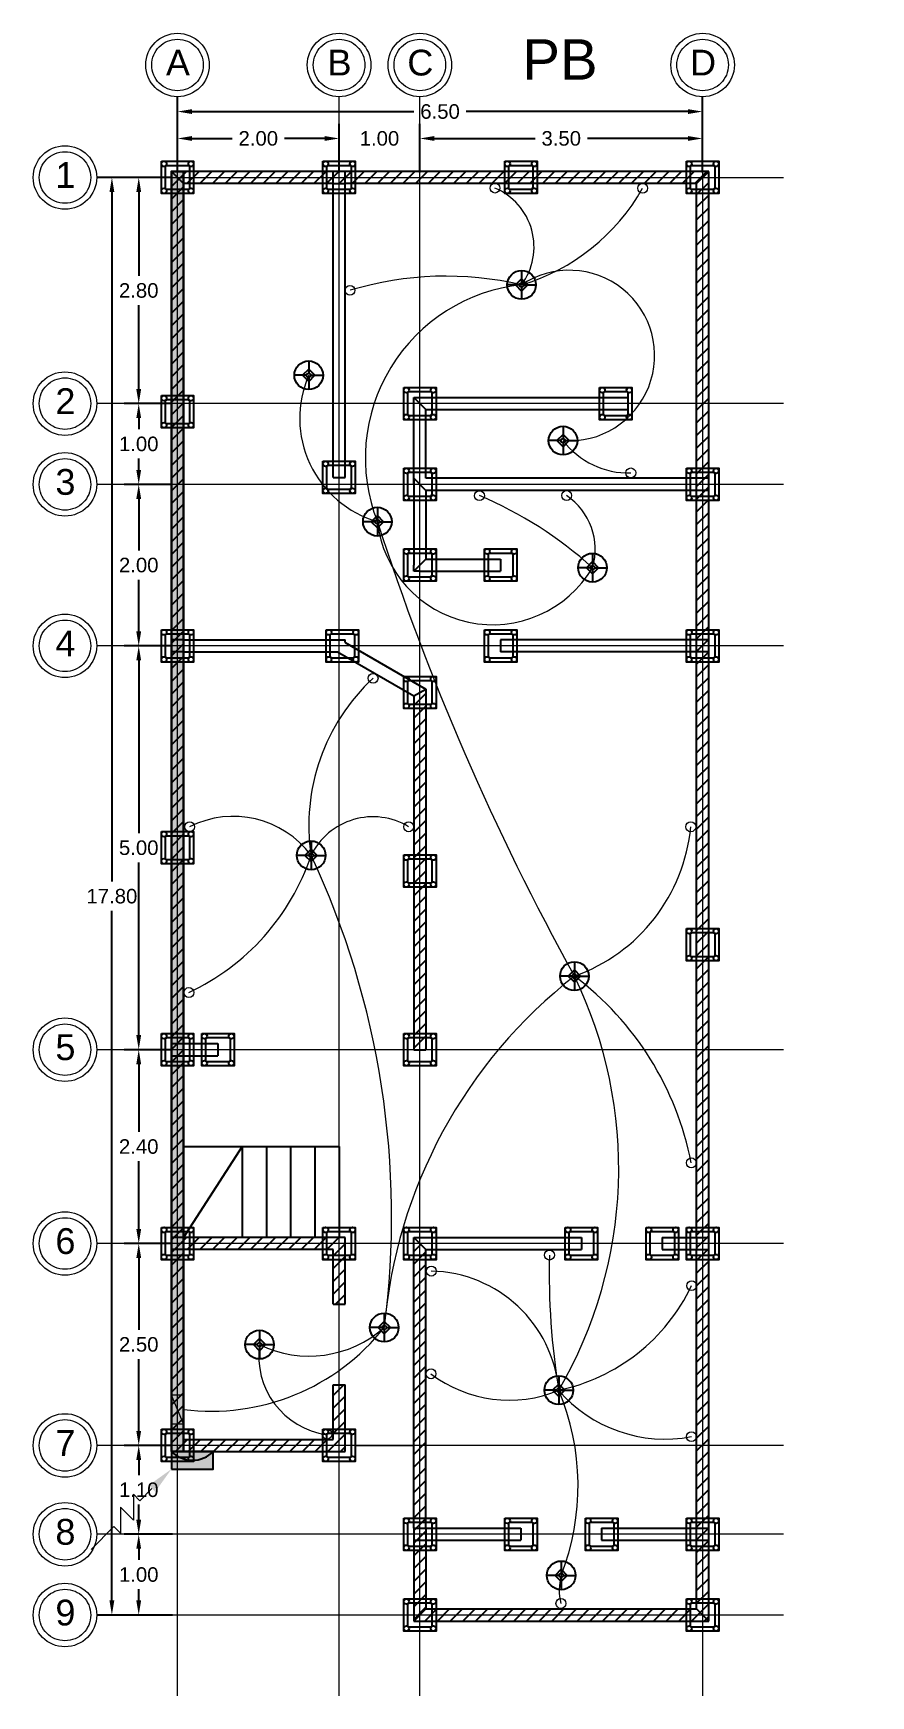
# Model space of a CAD drawing. Header units: metres. Extents: x 25 to 708562, y 11 to 4563236.
# Drawn here: x 51.36 to 61.73, y 64.02 to 84.6 of the extents above; entities that cross this region are included whole.
import ezdxf

# ---------------------------------------------------------------- set-up
doc = ezdxf.new("R2010")
doc.units = ezdxf.units.M
doc.header["$PDMODE"] = 35
doc.linetypes.add('ACAD_ISO04W100', pattern=[30, 24, -3, 0, -3])
for name, color, linetype, lineweight in [('Aux', 10, 'ACAD_ISO04W100', 18), ('Cotas', 100, 'Continuous', 15), ('Electrico', 5, 'Continuous', 15), ('Muros', 140, 'Continuous', 25)]:
    doc.layers.add(name, color=color, linetype=linetype, lineweight=lineweight)
for name, color, linetype in [('Kastillo', 30, 'Continuous'), ('lamparas', 40, 'Continuous'), ('Muros de Carga', 221, 'Continuous'), ('SIMBELEC', 7, 'Continuous')]:
    doc.layers.add(name, color=color, linetype=linetype)
doc.styles.get("Standard").update_dxf_attribs({"font": 'arial.ttf'})
doc.dimstyles.new('Muros', dxfattribs={"dimtxt": 0.18, "dimasz": 0.18, "dimexe": 0.18, "dimexo": 0.0625, "dimgap": 0.09, "dimtad": 0, "dimtih": 1, "dimtoh": 1, "dimzin": 0, "dimdsep": 46, "dimtxsty": 'Standard', "dimcen": 0.09, "dimadec": 0, "dimazin": 0, "dimtfac": 1, "dimtofl": 0, "dimtmove": 0, "dimatfit": 3, "dimfxl": 1, "dimtolj": 1, "dimtzin": 0, "dimarcsym": 0})
pattern_1 = [(45, (49.44582, 62.74074), (-0.07857724, 0.07857724), [])]

# ---------------------------------------------------------------- blocks, each defined once
blk = doc.blocks.new('Lamp - Table')
at = {"linetype": 'Continuous'}
for p, q in [((-1, 0), (-7, 0)), ((0, 3), (-3, 0)), ((-3, 0), (0, -3)), ((0, 7), (0, 1)), ((3, 0), (0, 3)), ((0, -3), (3, 0)), ((1, 0), (7, 0)), ((0, -1), (0, -7))]:
    blk.add_line(p, q, dxfattribs=at)
for radius in [7, 1]:
    blk.add_circle((0, 0), radius, dxfattribs=at)
blk = doc.blocks.new('IESIM13')
at = {"layer": 'Electrico'}
blk.add_lwpolyline([(6.2, 0), (3.2, 0), (3.2, 1.6), (0, -1.6), (0, 1.6), (-3.2, -1.6), (-3.2, 0), (-8.82, 0)], dxfattribs=at)
blk.add_solid([(6.2, 0.8), (6.2, -0.8), (11, 0)], dxfattribs=at)
blk = doc.blocks.new('IESIM24')
h = blk.add_hatch(color=2)
h.dxf.hatch_style = 1
h.paths.add_polyline_path([(4.75, 2), (-4.75, 2, 0.4210526316)])
h.paths.add_polyline_path([(4.75, 2, -0.4210526316), (-4.75, 2), (-4.75, -2), (4.75, -2)])
at = {"layer": 'SIMBELEC', "color": 18, "true_color": 0x000000}
blk.add_lwpolyline([(-4.75, -2), (4.75, -2), (4.75, 2), (-4.75, 2)], close=True, dxfattribs=at)
blk.add_arc((0, 6.640625), 6.640625, 224.33269164, 315.66730836, dxfattribs=at)
blk = doc.blocks.new('IESIM23')
at = {"true_color": 0x000000}
h = blk.add_hatch(color=18, dxfattribs=at)
h.dxf.hatch_style = 1
h.paths.add_polyline_path([(4.75, 2), (-4.75, -2), (4.75, -2)])
h = blk.add_hatch(color=2)
h.dxf.hatch_style = 1
h.paths.add_polyline_path([(4.75, 2), (-4.75, 2), (-4.75, -2)])
at = {"layer": 'Electrico', "color": 18, "true_color": 0x000000}
blk.add_lwpolyline([(4.75, 2), (-4.75, 2), (-4.75, -2)], dxfattribs=at)
blk.add_lwpolyline([(4.75, -2), (4.75, 2), (-4.75, -2)], close=True, dxfattribs=at)
blk = doc.blocks.new('*D122')
at = {"layer": 'Cotas', "color": 0, "lineweight": -2, "transparency": 16777216}
for p, q in [((53.082, 82.819), (52.153, 82.819)), ((52.333, 82.639), (52.333, 74.101)), ((52.333, 65.199), (52.333, 73.738)), ((53.082, 65.019), (52.153, 65.019))]:
    blk.add_line(p, q, dxfattribs=at)
at = {"layer": 'Cotas', "color": 0, "transparency": 16777216}
for points in [[(52.303, 82.639), (52.363, 82.639), (52.333, 82.819)], [(52.303, 65.199), (52.363, 65.199), (52.333, 65.019)]]:
    blk.add_solid(points, dxfattribs=at)
at = {"layer": 'Defpoints', "color": 0, "transparency": 16777216}
for p in [(53.145, 82.819), (52.333, 65.019), (53.145, 65.019)]:
    blk.add_point(p, dxfattribs=at)
at = {"layer": 'Cotas', "color": 0, "transparency": 16777216, "insert": (52.333, 73.919), "char_height": 0.18, "attachment_point": 5}
blk.add_mtext('\\A1;17.80', dxfattribs=at)
blk = doc.blocks.new('*D123')
at = {"layer": 'Cotas', "color": 0, "lineweight": -2, "transparency": 16777216}
for p, q in [((53.082, 82.819), (52.485, 82.819)), ((52.665, 82.639), (52.665, 81.601)), ((52.665, 80.199), (52.665, 81.238)), ((53.082, 80.019), (52.485, 80.019))]:
    blk.add_line(p, q, dxfattribs=at)
at = {"layer": 'Cotas', "color": 0, "transparency": 16777216}
for points in [[(52.635, 82.639), (52.695, 82.639), (52.665, 82.819)], [(52.635, 80.199), (52.695, 80.199), (52.665, 80.019)]]:
    blk.add_solid(points, dxfattribs=at)
at = {"layer": 'Defpoints', "color": 0, "transparency": 16777216}
for p in [(52.665, 82.819), (53.145, 82.819), (53.145, 80.019)]:
    blk.add_point(p, dxfattribs=at)
at = {"layer": 'Cotas', "color": 0, "transparency": 16777216, "insert": (52.665, 81.419), "char_height": 0.18, "attachment_point": 5}
blk.add_mtext('\\A1;2.80', dxfattribs=at)
blk = doc.blocks.new('*D124')
at = {"layer": 'Cotas', "color": 0, "lineweight": -2, "transparency": 16777216}
for p, q in [((53.082, 80.019), (52.485, 80.019)), ((52.665, 79.839), (52.665, 79.701)), ((52.665, 79.199), (52.665, 79.338)), ((53.082, 79.019), (52.485, 79.019))]:
    blk.add_line(p, q, dxfattribs=at)
at = {"layer": 'Cotas', "color": 0, "transparency": 16777216}
for points in [[(52.635, 79.839), (52.695, 79.839), (52.665, 80.019)], [(52.635, 79.199), (52.695, 79.199), (52.665, 79.019)]]:
    blk.add_solid(points, dxfattribs=at)
at = {"layer": 'Defpoints', "color": 0, "transparency": 16777216}
for p in [(53.145, 80.019), (52.665, 79.019), (53.145, 79.019)]:
    blk.add_point(p, dxfattribs=at)
at = {"layer": 'Cotas', "color": 0, "transparency": 16777216, "insert": (52.665, 79.519), "char_height": 0.18, "attachment_point": 5}
blk.add_mtext('\\A1;1.00', dxfattribs=at)
blk = doc.blocks.new('*D125')
at = {"layer": 'Cotas', "color": 0, "lineweight": -2, "transparency": 16777216}
for p, q in [((53.082, 79.019), (52.485, 79.019)), ((52.665, 78.839), (52.665, 78.201)), ((52.665, 77.199), (52.665, 77.838)), ((53.082, 77.019), (52.485, 77.019))]:
    blk.add_line(p, q, dxfattribs=at)
at = {"layer": 'Cotas', "color": 0, "transparency": 16777216}
for points in [[(52.635, 78.839), (52.695, 78.839), (52.665, 79.019)], [(52.635, 77.199), (52.695, 77.199), (52.665, 77.019)]]:
    blk.add_solid(points, dxfattribs=at)
at = {"layer": 'Defpoints', "color": 0, "transparency": 16777216}
for p in [(53.145, 79.019), (52.665, 77.019), (53.145, 77.019)]:
    blk.add_point(p, dxfattribs=at)
at = {"layer": 'Cotas', "color": 0, "transparency": 16777216, "insert": (52.665, 78.019), "char_height": 0.18, "attachment_point": 5}
blk.add_mtext('\\A1;2.00', dxfattribs=at)
blk = doc.blocks.new('*D126')
at = {"layer": 'Cotas', "color": 0, "lineweight": -2, "transparency": 16777216}
for p, q in [((53.082, 77.019), (52.485, 77.019)), ((52.665, 76.839), (52.665, 74.701)), ((52.665, 72.199), (52.665, 74.338)), ((53.082, 72.019), (52.485, 72.019))]:
    blk.add_line(p, q, dxfattribs=at)
at = {"layer": 'Cotas', "color": 0, "transparency": 16777216}
for points in [[(52.635, 76.839), (52.695, 76.839), (52.665, 77.019)], [(52.635, 72.199), (52.695, 72.199), (52.665, 72.019)]]:
    blk.add_solid(points, dxfattribs=at)
at = {"layer": 'Defpoints', "color": 0, "transparency": 16777216}
for p in [(53.145, 77.019), (52.665, 72.019), (53.145, 72.019)]:
    blk.add_point(p, dxfattribs=at)
at = {"layer": 'Cotas', "color": 0, "transparency": 16777216, "insert": (52.665, 74.519), "char_height": 0.18, "attachment_point": 5}
blk.add_mtext('\\A1;5.00', dxfattribs=at)
blk = doc.blocks.new('*D127')
at = {"layer": 'Cotas', "color": 0, "lineweight": -2, "transparency": 16777216}
for p, q in [((53.082, 72.019), (52.485, 72.019)), ((52.665, 71.839), (52.665, 71.001)), ((52.665, 69.799), (52.665, 70.638)), ((53.082, 69.619), (52.485, 69.619))]:
    blk.add_line(p, q, dxfattribs=at)
at = {"layer": 'Cotas', "color": 0, "transparency": 16777216}
for points in [[(52.635, 71.839), (52.695, 71.839), (52.665, 72.019)], [(52.635, 69.799), (52.695, 69.799), (52.665, 69.619)]]:
    blk.add_solid(points, dxfattribs=at)
at = {"layer": 'Defpoints', "color": 0, "transparency": 16777216}
for p in [(53.145, 72.019), (52.665, 69.619), (53.145, 69.619)]:
    blk.add_point(p, dxfattribs=at)
at = {"layer": 'Cotas', "color": 0, "transparency": 16777216, "insert": (52.665, 70.819), "char_height": 0.18, "attachment_point": 5}
blk.add_mtext('\\A1;2.40', dxfattribs=at)
blk = doc.blocks.new('*D128')
at = {"layer": 'Cotas', "color": 0, "lineweight": -2, "transparency": 16777216}
for p, q in [((53.082, 69.619), (52.485, 69.619)), ((52.665, 69.439), (52.665, 68.551)), ((52.665, 67.299), (52.665, 68.188)), ((53.082, 67.119), (52.485, 67.119))]:
    blk.add_line(p, q, dxfattribs=at)
at = {"layer": 'Cotas', "color": 0, "transparency": 16777216}
for points in [[(52.635, 69.439), (52.695, 69.439), (52.665, 69.619)], [(52.635, 67.299), (52.695, 67.299), (52.665, 67.119)]]:
    blk.add_solid(points, dxfattribs=at)
at = {"layer": 'Defpoints', "color": 0, "transparency": 16777216}
for p in [(53.145, 69.619), (52.665, 67.119), (53.145, 67.119)]:
    blk.add_point(p, dxfattribs=at)
at = {"layer": 'Cotas', "color": 0, "transparency": 16777216, "insert": (52.665, 68.369), "char_height": 0.18, "attachment_point": 5}
blk.add_mtext('\\A1;2.50', dxfattribs=at)
blk = doc.blocks.new('*D129')
at = {"layer": 'Cotas', "color": 0, "lineweight": -2, "transparency": 16777216}
for p, q in [((53.082, 67.119), (52.485, 67.119)), ((52.665, 66.939), (52.665, 66.751)), ((52.665, 66.199), (52.665, 66.388)), ((53.082, 66.019), (52.485, 66.019))]:
    blk.add_line(p, q, dxfattribs=at)
at = {"layer": 'Cotas', "color": 0, "transparency": 16777216}
for points in [[(52.635, 66.939), (52.695, 66.939), (52.665, 67.119)], [(52.635, 66.199), (52.695, 66.199), (52.665, 66.019)]]:
    blk.add_solid(points, dxfattribs=at)
at = {"layer": 'Defpoints', "color": 0, "transparency": 16777216}
for p in [(52.665, 67.119), (53.145, 67.119), (53.145, 66.019)]:
    blk.add_point(p, dxfattribs=at)
at = {"layer": 'Cotas', "color": 0, "transparency": 16777216, "insert": (52.665, 66.569), "char_height": 0.18, "attachment_point": 5}
blk.add_mtext('\\A1;1.10', dxfattribs=at)
blk = doc.blocks.new('*D130')
at = {"layer": 'Cotas', "color": 0, "lineweight": -2, "transparency": 16777216}
for p, q in [((53.082, 66.019), (52.485, 66.019)), ((52.665, 65.839), (52.665, 65.701)), ((52.665, 65.199), (52.665, 65.338)), ((53.082, 65.019), (52.485, 65.019))]:
    blk.add_line(p, q, dxfattribs=at)
at = {"layer": 'Cotas', "color": 0, "transparency": 16777216}
for points in [[(52.635, 65.839), (52.695, 65.839), (52.665, 66.019)], [(52.635, 65.199), (52.695, 65.199), (52.665, 65.019)]]:
    blk.add_solid(points, dxfattribs=at)
at = {"layer": 'Defpoints', "color": 0, "transparency": 16777216}
for p in [(53.145, 66.019), (52.665, 65.019), (53.145, 65.019)]:
    blk.add_point(p, dxfattribs=at)
at = {"layer": 'Cotas', "color": 0, "transparency": 16777216, "insert": (52.665, 65.519), "char_height": 0.18, "attachment_point": 5}
blk.add_mtext('\\A1;1.00', dxfattribs=at)
blk = doc.blocks.new('*D121')
at = {"layer": 'Cotas', "color": 0, "lineweight": -2, "transparency": 16777216}
for p, q in [((53.145, 82.882), (53.145, 83.815)), ((59.645, 82.882), (59.645, 83.815)), ((53.325, 83.635), (56.071, 83.635)), ((59.465, 83.635), (56.719, 83.635))]:
    blk.add_line(p, q, dxfattribs=at)
at = {"layer": 'Cotas', "color": 0, "transparency": 16777216}
for points in [[(53.325, 83.665), (53.325, 83.605), (53.145, 83.635)], [(59.465, 83.665), (59.465, 83.605), (59.645, 83.635)]]:
    blk.add_solid(points, dxfattribs=at)
at = {"layer": 'Defpoints', "color": 0, "transparency": 16777216}
for p in [(53.145, 83.635), (53.145, 82.819), (59.645, 82.819)]:
    blk.add_point(p, dxfattribs=at)
at = {"layer": 'Cotas', "color": 0, "transparency": 16777216, "insert": (56.395, 83.635), "char_height": 0.18, "attachment_point": 5}
blk.add_mtext('\\A1;6.50', dxfattribs=at)
blk = doc.blocks.new('*D111')
at = {"layer": 'Cotas', "color": 0, "lineweight": -2, "transparency": 16777216}
for p, q in [((53.145, 82.882), (53.145, 83.482)), ((55.145, 82.882), (55.145, 83.482)), ((53.325, 83.302), (53.82, 83.302)), ((54.965, 83.302), (54.47, 83.302))]:
    blk.add_line(p, q, dxfattribs=at)
at = {"layer": 'Cotas', "color": 0, "transparency": 16777216}
for points in [[(53.325, 83.332), (53.325, 83.272), (53.145, 83.302)], [(54.965, 83.332), (54.965, 83.272), (55.145, 83.302)]]:
    blk.add_solid(points, dxfattribs=at)
at = {"layer": 'Defpoints', "color": 0, "transparency": 16777216}
for p in [(55.145, 83.302), (53.145, 82.819), (55.145, 82.819)]:
    blk.add_point(p, dxfattribs=at)
at = {"layer": 'Cotas', "color": 0, "transparency": 16777216, "insert": (54.145, 83.302), "char_height": 0.18, "attachment_point": 5}
blk.add_mtext('\\A1;2.00', dxfattribs=at)
blk = doc.blocks.new('*D131')
at = {"layer": 'Cotas', "color": 0, "lineweight": -2, "transparency": 16777216}
for p, q in [((55.145, 82.882), (55.145, 83.482)), ((56.145, 82.882), (56.145, 83.482)), ((54.965, 83.302), (54.785, 83.302)), ((56.325, 83.302), (56.505, 83.302))]:
    blk.add_line(p, q, dxfattribs=at)
at = {"layer": 'Cotas', "color": 0, "transparency": 16777216}
for points in [[(54.965, 83.332), (54.965, 83.272), (55.145, 83.302)], [(56.325, 83.332), (56.325, 83.272), (56.145, 83.302)]]:
    blk.add_solid(points, dxfattribs=at)
at = {"layer": 'Defpoints', "color": 0, "transparency": 16777216}
for p in [(56.145, 83.302), (55.145, 82.819), (56.145, 82.819)]:
    blk.add_point(p, dxfattribs=at)
at = {"layer": 'Cotas', "color": 0, "transparency": 16777216, "insert": (55.645, 83.302), "char_height": 0.18, "attachment_point": 5}
blk.add_mtext('\\A1;1.00', dxfattribs=at)
blk = doc.blocks.new('*D132')
at = {"layer": 'Cotas', "color": 0, "lineweight": -2, "transparency": 16777216}
for p, q in [((56.145, 82.882), (56.145, 83.482)), ((59.645, 82.882), (59.645, 83.482)), ((56.325, 83.302), (57.571, 83.302)), ((59.465, 83.302), (58.218, 83.302))]:
    blk.add_line(p, q, dxfattribs=at)
at = {"layer": 'Cotas', "color": 0, "transparency": 16777216}
for points in [[(56.325, 83.332), (56.325, 83.272), (56.145, 83.302)], [(59.465, 83.332), (59.465, 83.272), (59.645, 83.302)]]:
    blk.add_solid(points, dxfattribs=at)
at = {"layer": 'Defpoints', "color": 0, "transparency": 16777216}
for p in [(59.645, 83.302), (56.145, 82.819), (59.645, 82.819)]:
    blk.add_point(p, dxfattribs=at)
at = {"layer": 'Cotas', "color": 0, "transparency": 16777216, "insert": (57.895, 83.302), "char_height": 0.18, "attachment_point": 5}
blk.add_mtext('\\A1;3.50', dxfattribs=at)

msp = doc.modelspace()

# ---------------------------------------------------------------- hatches: boundary and pattern name
at = {"layer": 'Electrico'}
h = msp.add_hatch(color=1, dxfattribs=at)
h.dxf.hatch_style = 1
h.paths.add_polyline_path([(53.07, 82.894), (53.07, 67.044), (53.22, 67.044), (53.22, 82.894)])
at = {"layer": 'Muros de Carga'}
h = msp.add_hatch(dxfattribs=at)
h.set_pattern_fill('ANSI31', color=256, scale=0.035)
h.set_pattern_definition(pattern_1)
h.paths.add_polyline_path([(55.07, 82.894), (53.07, 82.894), (53.22, 82.744), (55.07, 82.744)])
h.paths.add_polyline_path([(55.22, 82.894), (55.07, 82.894), (55.07, 82.744), (55.22, 82.744)])
h.paths.add_polyline_path([(59.72, 82.894), (55.22, 82.894), (55.22, 82.744), (59.57, 82.744)])
h.paths.add_polyline_path([(59.72, 82.894), (59.57, 82.744), (59.57, 79.094), (59.72, 79.094)])
h.paths.add_polyline_path([(59.72, 79.094), (59.57, 79.094), (59.57, 78.944), (59.72, 78.944)])
h.paths.add_polyline_path([(59.72, 78.944), (59.57, 78.944), (59.57, 77.094), (59.72, 77.094)])
h.paths.add_polyline_path([(59.72, 76.944), (59.57, 76.944), (59.57, 69.694), (59.72, 69.694)])
h.paths.add_polyline_path([(59.72, 77.094), (59.57, 77.094), (59.57, 76.944), (59.72, 76.944)])
h.paths.add_polyline_path([(59.72, 69.694), (59.57, 69.694), (59.57, 69.544), (59.72, 69.544)])
h.paths.add_polyline_path([(59.72, 69.544), (59.57, 69.544), (59.57, 66.094), (59.72, 66.094)])
h.paths.add_polyline_path([(59.72, 66.094), (59.57, 66.094), (59.57, 65.944), (59.72, 65.944)])
h.paths.add_polyline_path([(59.72, 65.944), (59.57, 65.944), (59.57, 65.094), (59.72, 64.944)])
h.paths.add_polyline_path([(59.57, 65.094), (56.22, 65.094), (56.07, 64.944), (59.72, 64.944)])
h.paths.add_polyline_path([(56.22, 69.544), (56.07, 69.694), (56.07, 66.094), (56.22, 66.094)])
h.paths.add_polyline_path([(56.22, 65.944), (56.07, 65.944), (56.07, 64.944), (56.22, 65.094)])
h.paths.add_polyline_path([(56.22, 66.094), (56.07, 66.094), (56.07, 65.944), (56.22, 65.944)])
h.paths.add_polyline_path([(55.22, 69.694), (53.22, 69.694), (53.22, 69.544), (55.07, 69.544), (55.07, 68.869), (55.22, 68.869)])
h.paths.add_polyline_path([(55.22, 67.869), (55.07, 67.869), (55.07, 67.194), (53.22, 67.194), (53.22, 69.544), (53.07, 69.544), (53.07, 67.044), (55.22, 67.044)])
h.paths.add_polyline_path([(53.22, 69.694), (53.07, 69.694), (53.07, 69.544), (53.22, 69.544)])
h.paths.add_polyline_path([(53.22, 71.944), (53.07, 71.944), (53.07, 69.694), (53.22, 69.694)])
h.paths.add_polyline_path([(53.22, 72.094), (53.07, 72.094), (53.07, 71.944), (53.22, 71.944)])
h.paths.add_polyline_path([(53.22, 76.944), (53.07, 76.944), (53.07, 72.094), (53.22, 72.094)])
h.paths.add_polyline_path([(53.22, 77.094), (53.07, 77.094), (53.07, 76.944), (53.22, 76.944)])
h.paths.add_polyline_path([(53.22, 82.744), (53.07, 82.894), (53.07, 77.094), (53.22, 77.094)])
h = msp.add_hatch(dxfattribs=at)
h.set_pattern_fill('ANSI31', color=256, scale=0.035)
h.set_pattern_definition(pattern_1)
h.paths.add_polyline_path([(67.668, 74.544), (67.668, 74.694), (67.668, 76.044), (67.668, 76.194), (67.518, 76.194), (67.518, 74.694), (67.518, 72.094), (67.518, 71.944), (67.518, 71.619), (67.668, 71.619)])
h.paths.add_polyline_path([(56.22, 72.019), (56.22, 76.485), (56.07, 76.399), (56.07, 72.019)])
h.paths.add_polyline_path([(67.518, 67.907), (67.518, 67.194), (67.668, 67.194), (67.668, 67.907)])

# ---------------------------------------------------------------- linework, layer by layer
at = {"layer": 'Aux'}
for p, q in [((53.145, 64.019), (53.145, 83.819)), ((55.145, 64.019), (55.145, 83.819)), ((56.145, 64.019), (56.145, 83.819)), ((59.645, 83.819), (59.645, 64.019)), ((52.145, 82.819), (60.645, 82.819)), ((60.645, 80.019), (52.145, 80.019)), ((60.645, 79.019), (52.145, 79.019)), ((60.645, 77.019), (52.145, 77.019)), ((60.645, 72.019), (52.145, 72.019)), ((60.645, 69.619), (52.145, 69.619)), ((60.645, 67.119), (52.145, 67.119)), ((60.645, 66.019), (52.145, 66.019)), ((60.645, 65.019), (52.145, 65.019))]:
    msp.add_line(p, q, dxfattribs=at)
for centre, radius in [((53.145, 84.212), 0.393), ((53.145, 84.212), 0.319), ((55.145, 84.212), 0.393), ((55.145, 84.212), 0.319), ((56.145, 84.212), 0.393), ((56.145, 84.212), 0.319), ((59.645, 84.212), 0.393), ((59.645, 84.212), 0.319), ((51.752, 82.819), 0.393), ((51.752, 82.819), 0.319), ((51.752, 80.019), 0.393), ((51.752, 80.019), 0.319), ((51.752, 79.019), 0.393), ((51.752, 79.019), 0.319), ((51.752, 77.019), 0.393), ((51.752, 77.019), 0.319), ((51.752, 72.019), 0.393), ((51.752, 72.019), 0.319), ((51.752, 69.619), 0.393), ((51.752, 69.619), 0.319), ((51.752, 67.119), 0.393), ((51.752, 67.119), 0.319), ((51.752, 66.019), 0.393), ((51.752, 66.019), 0.319), ((51.752, 65.019), 0.393), ((51.752, 65.019), 0.319)]:
    msp.add_circle(centre, radius, dxfattribs=at)
at = {"layer": 'Electrico'}
msp.add_line((55.345, 67.119), (56.07, 67.119), dxfattribs=at)
at = {"layer": 'Electrico', "color": 2, "lineweight": 30}
msp.add_lwpolyline([(53.07, 67.044), (53.22, 67.044), (53.22, 82.894), (53.07, 82.894)], close=True, dxfattribs=at)
at = {"layer": 'Electrico', "color": 18, "true_color": 0x000000}
for centre in [(57.075, 82.688), (58.903, 82.686), (55.28, 81.422), (58.756, 79.161), (56.883, 78.879), (57.962, 78.881), (55.566, 76.618), (53.295, 74.779), (56.006, 74.779), (59.499, 74.779), (53.286, 72.727), (59.505, 70.618), (57.749, 69.476), (56.286, 69.277), (59.51, 69.097), (56.283, 68.006), (54.995, 67.259), (59.507, 67.228), (57.891, 65.162)]:
    msp.add_circle(centre, 0.0612, dxfattribs=at)
for centre, radius, start, end in [((56.766, 81.959), 0.792, 323.5752, 67.0511), ((56.67, 83.945), 2.563, 286.6325, 330.5945), ((56.467, 77.493), 4.104, 76.8029, 106.8029), ((58.73, 80.186), 1.026, 217.5819, 271.4645), ((54.919, 74.259), 5.021, 47.9485, 66.9709), ((57.51, 78.214), 0.805, 343.5954, 55.8463), ((57.25, 74.798), 2.479, 132.7725, 188.6557), ((53.837, 73.71), 1.198, 36.6007, 116.8776), ((55.564, 74.05), 0.853, 58.8248, 153.8946), ((57.33, 74.983), 2.178, 289.5156, 354.6224), ((52.052, 75.35), 2.899, 295.199, 341.3805), ((55.771, 69.89), 3.804, 11.0219, 53.0517), ((66.564, 69.242), 8.818, 178.4829, 189.3958), ((56.256, 67.662), 1.615, 4.9957, 88.915), ((57.383, 70.108), 2.354, 281.7922, 334.5758), ((55.137, 68.226), 0.987, 171.7453, 261.7453), ((57.249, 69.274), 1.595, 232.6868, 292.6933), ((59.182, 68.941), 1.744, 220.7366, 280.7366), ((58.542, 65.33), 0.672, 164.463, 194.463)]:
    msp.add_arc(centre, radius, start, end, dxfattribs=at)
at = {"layer": 'Electrico'}
for centre, radius, start, end in [((57.995, 80.614), 1.056, 265.7783, 124.0514), ((57.625, 79.345), 2.155, 95.8945, 201.4396), ((55.992, 79.838), 1.334, 156.4617, 253.7498), ((57.046, 78.717), 1.436, 186.3839, 329.4532), ((45.268, 69.956), 10.527, 352.4848, 25.1195), ((53.155, 70.548), 5.451, 329.7663, 25.9195), ((54.775, 69.617), 1.392, 243.7919, 311.8329), ((55.055, 66.62), 3.048, 338.6499, 22.8363)]:
    msp.add_arc(centre, radius, start, end, dxfattribs=at)
at = {"layer": 'Electrico', "color": 1}
for centre, radius, start, end in [((85.877, 88.33), 31.797, 197.9002, 208.9679), ((61.852, 68.065), 6.169, 127.9511, 175.2225), ((53.566, 70.266), 2.723, 262.6934, 321.7208)]:
    msp.add_arc(centre, radius, start, end, dxfattribs=at)
at = {"layer": 'Kastillo'}
for p, q in [((56.07, 80.094), (56.22, 79.944)), ((56.07, 79.094), (56.22, 78.944)), ((56.22, 78.094), (56.07, 77.944))]:
    msp.add_line(p, q, dxfattribs=at)
for points in [[(52.945, 83.019), (53.345, 83.019), (53.345, 82.619), (52.945, 82.619)], [(54.945, 83.019), (55.345, 83.019), (55.345, 82.619), (54.945, 82.619)], [(57.195, 83.019), (57.595, 83.019), (57.595, 82.619), (57.195, 82.619)], [(59.445, 83.019), (59.845, 83.019), (59.845, 82.619), (59.445, 82.619)], [(52.945, 80.119), (53.345, 80.119), (53.345, 79.719), (52.945, 79.719)], [(55.945, 80.219), (56.345, 80.219), (56.345, 79.819), (55.945, 79.819)], [(58.37, 80.219), (58.77, 80.219), (58.77, 79.819), (58.37, 79.819)], [(54.945, 79.306), (55.345, 79.306), (55.345, 78.906), (54.945, 78.906)], [(55.945, 79.219), (56.345, 79.219), (56.345, 78.819), (55.945, 78.819)], [(59.445, 79.219), (59.845, 79.219), (59.845, 78.819), (59.445, 78.819)], [(55.945, 78.219), (56.345, 78.219), (56.345, 77.819), (55.945, 77.819)], [(56.945, 78.219), (57.345, 78.219), (57.345, 77.819), (56.945, 77.819)], [(52.945, 77.219), (53.345, 77.219), (53.345, 76.819), (52.945, 76.819)], [(54.985, 77.219), (55.385, 77.219), (55.385, 76.819), (54.985, 76.819)], [(56.945, 77.219), (57.345, 77.219), (57.345, 76.819), (56.945, 76.819)], [(59.445, 77.219), (59.845, 77.219), (59.845, 76.819), (59.445, 76.819)], [(55.945, 76.642), (56.345, 76.642), (56.345, 76.242), (55.945, 76.242)], [(52.945, 74.719), (53.345, 74.719), (53.345, 74.319), (52.945, 74.319)], [(55.945, 74.431), (56.345, 74.431), (56.345, 74.031), (55.945, 74.031)], [(59.445, 73.519), (59.845, 73.519), (59.845, 73.119), (59.445, 73.119)], [(52.945, 72.219), (53.345, 72.219), (53.345, 71.819), (52.945, 71.819)], [(53.445, 72.219), (53.845, 72.219), (53.845, 71.819), (53.445, 71.819)], [(55.945, 72.219), (56.345, 72.219), (56.345, 71.819), (55.945, 71.819)], [(52.945, 69.819), (53.345, 69.819), (53.345, 69.419), (52.945, 69.419)], [(54.945, 69.819), (55.345, 69.819), (55.345, 69.419), (54.945, 69.419)], [(55.945, 69.819), (56.345, 69.819), (56.345, 69.419), (55.945, 69.419)], [(57.945, 69.819), (58.345, 69.819), (58.345, 69.419), (57.945, 69.419)], [(58.945, 69.819), (59.345, 69.819), (59.345, 69.419), (58.945, 69.419)], [(59.445, 69.819), (59.845, 69.819), (59.845, 69.419), (59.445, 69.419)], [(52.945, 67.319), (53.345, 67.319), (53.345, 66.919), (52.945, 66.919)], [(54.945, 67.319), (55.345, 67.319), (55.345, 66.919), (54.945, 66.919)], [(55.945, 66.219), (56.345, 66.219), (56.345, 65.819), (55.945, 65.819)], [(57.195, 66.219), (57.595, 66.219), (57.595, 65.819), (57.195, 65.819)], [(58.195, 66.219), (58.595, 66.219), (58.595, 65.819), (58.195, 65.819)], [(59.445, 66.219), (59.845, 66.219), (59.845, 65.819), (59.445, 65.819)], [(55.945, 65.219), (56.345, 65.219), (56.345, 64.819), (55.945, 64.819)], [(59.445, 65.219), (59.845, 65.219), (59.845, 64.819), (59.445, 64.819)]]:
    msp.add_lwpolyline(points, close=True, dxfattribs=at)
for points in [[(53.015, 82.969), (53.275, 82.969, -0.414214), (53.295, 82.949), (53.295, 82.689, -0.414214), (53.275, 82.669), (53.015, 82.669, -0.414214), (52.995, 82.689), (52.995, 82.949, -0.414214)], [(55.015, 82.969), (55.275, 82.969, -0.414214), (55.295, 82.949), (55.295, 82.689, -0.414214), (55.275, 82.669), (55.015, 82.669, -0.414214), (54.995, 82.689), (54.995, 82.949, -0.414214)], [(57.265, 82.969), (57.525, 82.969, -0.414214), (57.545, 82.949), (57.545, 82.689), (57.525, 82.669), (57.265, 82.669, -0.414214), (57.245, 82.689), (57.245, 82.949, -0.414214)], [(59.515, 82.969), (59.775, 82.969, -0.414214), (59.795, 82.949), (59.795, 82.689), (59.775, 82.669), (59.515, 82.669, -0.414214), (59.495, 82.689), (59.495, 82.949, -0.414214)], [(56.015, 80.169), (56.275, 80.169, -0.414214), (56.295, 80.149), (56.295, 79.889), (56.275, 79.869), (56.015, 79.869, -0.414214), (55.995, 79.889), (55.995, 80.149, -0.414214)], [(58.44, 80.169), (58.7, 80.169, -0.414214), (58.72, 80.149), (58.72, 79.889, -0.414214), (58.7, 79.869), (58.44, 79.869, -0.414214), (58.42, 79.889), (58.42, 80.149, -0.414214)], [(53.015, 80.069), (53.275, 80.069, -0.414214), (53.295, 80.049), (53.295, 79.789, -0.414214), (53.275, 79.769), (53.015, 79.769, -0.414214), (52.995, 79.789), (52.995, 80.049, -0.414214)], [(55.015, 79.256), (55.275, 79.256, -0.414214), (55.295, 79.236), (55.295, 78.976), (55.275, 78.956), (55.015, 78.956, -0.414214), (54.995, 78.976), (54.995, 79.236, -0.414214)], [(56.015, 79.169), (56.275, 79.169, -0.414214), (56.295, 79.149), (56.295, 78.889), (56.275, 78.869), (56.015, 78.869, -0.414214), (55.995, 78.889), (55.995, 79.149, -0.414214)], [(59.515, 79.169), (59.775, 79.169, -0.414214), (59.795, 79.149), (59.795, 78.889, -0.414214), (59.775, 78.869), (59.515, 78.869, -0.414214), (59.495, 78.889), (59.495, 79.149, -0.414214)], [(56.015, 78.169), (56.275, 78.169, -0.414214), (56.295, 78.149), (56.295, 77.889), (56.275, 77.869), (56.015, 77.869, -0.414214), (55.995, 77.889), (55.995, 78.149, -0.414214)], [(57.015, 78.169), (57.275, 78.169, -0.414214), (57.295, 78.149), (57.295, 77.889, -0.414214), (57.275, 77.869), (57.015, 77.869, -0.414214), (56.995, 77.889), (56.995, 78.149, -0.414214)], [(53.015, 77.169), (53.275, 77.169, -0.414214), (53.295, 77.149), (53.295, 76.889, -0.414214), (53.275, 76.869), (53.015, 76.869, -0.414214), (52.995, 76.889), (52.995, 77.149, -0.414214)], [(55.055, 77.169), (55.315, 77.169, -0.414214), (55.335, 77.149), (55.335, 76.889), (55.315, 76.869), (55.055, 76.869, -0.414214), (55.035, 76.889), (55.035, 77.149, -0.414214)], [(57.015, 77.169), (57.275, 77.169, -0.414214), (57.295, 77.149), (57.295, 76.889, -0.414214), (57.275, 76.869), (57.015, 76.869, -0.414214), (56.995, 76.889), (56.995, 77.149, -0.414214)], [(59.515, 77.169), (59.775, 77.169, -0.414214), (59.795, 77.149), (59.795, 76.889, -0.414214), (59.775, 76.869), (59.515, 76.869, -0.414214), (59.495, 76.889), (59.495, 77.149, -0.414214)], [(56.015, 76.592), (56.275, 76.592, -0.414214), (56.295, 76.572), (56.295, 76.312, -0.414214), (56.275, 76.292), (56.015, 76.292, -0.414214), (55.995, 76.312), (55.995, 76.572, -0.414214)], [(53.015, 74.669), (53.275, 74.669, -0.414214), (53.295, 74.649), (53.295, 74.389, -0.414214), (53.275, 74.369), (53.015, 74.369, -0.414214), (52.995, 74.389), (52.995, 74.649, -0.414214)], [(56.015, 74.381), (56.275, 74.381, -0.414214), (56.295, 74.361), (56.295, 74.101, -0.414214), (56.275, 74.081), (56.015, 74.081, -0.414214), (55.995, 74.101), (55.995, 74.361, -0.414214)], [(59.515, 73.469), (59.775, 73.469, -0.414214), (59.795, 73.449), (59.795, 73.189, -0.414214), (59.775, 73.169), (59.515, 73.169, -0.414214), (59.495, 73.189), (59.495, 73.449, -0.414214)], [(53.015, 72.169), (53.275, 72.169, -0.414214), (53.295, 72.149), (53.295, 71.889, -0.414214), (53.275, 71.869), (53.015, 71.869, -0.414214), (52.995, 71.889), (52.995, 72.149, -0.414214)], [(53.515, 72.169), (53.775, 72.169, -0.414214), (53.795, 72.149), (53.795, 71.889, -0.414214), (53.775, 71.869), (53.515, 71.869, -0.414214), (53.495, 71.889), (53.495, 72.149, -0.414214)], [(56.015, 72.169), (56.275, 72.169, -0.414214), (56.295, 72.149), (56.295, 71.889, -0.414214), (56.275, 71.869), (56.015, 71.869, -0.414214), (55.995, 71.889), (55.995, 72.149, -0.414214)], [(53.015, 69.769), (53.275, 69.769, -0.414214), (53.295, 69.749), (53.295, 69.489, -0.414214), (53.275, 69.469), (53.015, 69.469, -0.414214), (52.995, 69.489), (52.995, 69.749, -0.414214)], [(55.015, 69.769), (55.275, 69.769, -0.414214), (55.295, 69.749), (55.295, 69.489, -0.414214), (55.275, 69.469), (55.015, 69.469, -0.414214), (54.995, 69.489), (54.995, 69.749, -0.414214)], [(56.015, 69.769), (56.275, 69.769, -0.414214), (56.295, 69.749), (56.295, 69.489, -0.414214), (56.275, 69.469), (56.015, 69.469, -0.414214), (55.995, 69.489), (55.995, 69.749, -0.414214)], [(58.015, 69.769), (58.275, 69.769, -0.414214), (58.295, 69.749), (58.295, 69.489, -0.414214), (58.275, 69.469), (58.015, 69.469, -0.414214), (57.995, 69.489), (57.995, 69.749, -0.414214)], [(59.015, 69.769), (59.275, 69.769, -0.414214), (59.295, 69.749), (59.295, 69.489, -0.414214), (59.275, 69.469), (59.015, 69.469, -0.414214), (58.995, 69.489), (58.995, 69.749, -0.414214)], [(59.515, 69.769), (59.775, 69.769, -0.414214), (59.795, 69.749), (59.795, 69.489, -0.414214), (59.775, 69.469), (59.515, 69.469, -0.414214), (59.495, 69.489), (59.495, 69.749, -0.414214)], [(53.015, 67.269), (53.275, 67.269, -0.414214), (53.295, 67.249), (53.295, 66.989, -0.414214), (53.275, 66.969), (53.015, 66.969, -0.414214), (52.995, 66.989), (52.995, 67.249, -0.414214)], [(55.015, 67.269), (55.275, 67.269, -0.414214), (55.295, 67.249), (55.295, 66.989, -0.414214), (55.275, 66.969), (55.015, 66.969, -0.414214), (54.995, 66.989), (54.995, 67.249, -0.414214)], [(56.015, 66.169), (56.275, 66.169, -0.414214), (56.295, 66.149), (56.295, 65.889, -0.414214), (56.275, 65.869), (56.015, 65.869, -0.414214), (55.995, 65.889), (55.995, 66.149, -0.414214)], [(57.265, 66.169), (57.525, 66.169, -0.414214), (57.545, 66.149), (57.545, 65.889, -0.414214), (57.525, 65.869), (57.265, 65.869, -0.414214), (57.245, 65.889), (57.245, 66.149, -0.414214)], [(58.265, 66.169), (58.525, 66.169, -0.414214), (58.545, 66.149), (58.545, 65.889, -0.414214), (58.525, 65.869), (58.265, 65.869, -0.414214), (58.245, 65.889), (58.245, 66.149, -0.414214)], [(59.515, 66.169), (59.775, 66.169, -0.414214), (59.795, 66.149), (59.795, 65.889, -0.414214), (59.775, 65.869), (59.515, 65.869, -0.414214), (59.495, 65.889), (59.495, 66.149, -0.414214)], [(56.015, 65.169), (56.275, 65.169, -0.414214), (56.295, 65.149), (56.295, 64.889, -0.414214), (56.275, 64.869), (56.015, 64.869, -0.414214), (55.995, 64.889), (55.995, 65.149, -0.414214)], [(59.515, 65.169), (59.775, 65.169, -0.414214), (59.795, 65.149), (59.795, 64.889, -0.414214), (59.775, 64.869), (59.515, 64.869, -0.414214), (59.495, 64.889), (59.495, 65.149, -0.414214)]]:
    msp.add_lwpolyline(points, format="xyb", close=True, dxfattribs=at)
for centre in [(52.978, 82.987), (53.312, 82.987), (54.978, 82.987), (55.312, 82.987), (57.228, 82.987), (57.562, 82.987), (59.478, 82.987), (59.812, 82.987), (52.978, 82.652), (53.312, 82.652), (54.978, 82.652), (55.312, 82.652), (57.228, 82.652), (57.562, 82.652), (59.478, 82.652), (59.812, 82.652), (52.978, 80.087), (53.312, 80.087), (55.978, 80.187), (56.312, 80.187), (58.403, 80.187), (58.737, 80.187), (55.978, 79.852), (56.312, 79.852), (58.403, 79.852), (58.737, 79.852), (52.978, 79.752), (53.312, 79.752), (54.978, 79.273), (55.312, 79.273), (55.978, 79.187), (56.312, 79.187), (59.478, 79.187), (59.812, 79.187), (54.978, 78.939), (55.312, 78.939), (55.978, 78.852), (56.312, 78.852), (59.478, 78.852), (59.812, 78.852), (55.978, 78.187), (56.312, 78.187), (56.978, 78.187), (57.312, 78.187), (55.978, 77.852), (56.312, 77.852), (56.978, 77.852), (57.312, 77.852), (52.978, 77.187), (53.312, 77.187), (55.018, 77.187), (55.352, 77.187), (56.978, 77.187), (57.312, 77.187), (59.478, 77.187), (59.812, 77.187), (52.978, 76.852), (53.312, 76.852), (55.018, 76.852), (55.352, 76.852), (56.978, 76.852), (57.312, 76.852), (59.478, 76.852), (59.812, 76.852), (55.978, 76.609), (56.312, 76.609), (55.978, 76.275), (56.312, 76.275), (52.978, 74.687), (53.312, 74.687), (52.978, 74.352), (53.312, 74.352), (55.978, 74.398), (56.312, 74.398), (55.978, 74.063), (56.312, 74.063), (59.478, 73.487), (59.812, 73.487), (59.478, 73.152), (59.812, 73.152), (52.978, 72.187), (53.312, 72.187), (53.478, 72.187), (53.812, 72.187), (55.978, 72.187), (56.312, 72.187), (52.978, 71.852), (53.312, 71.852), (53.478, 71.852), (53.812, 71.852), (55.978, 71.852), (56.312, 71.852), (52.978, 69.787), (53.312, 69.787), (54.978, 69.787), (55.312, 69.787), (55.978, 69.787), (56.312, 69.787), (57.978, 69.787), (58.312, 69.787), (58.978, 69.787), (59.312, 69.787), (59.478, 69.787), (59.812, 69.787), (52.978, 69.452), (53.312, 69.452), (54.978, 69.452), (55.312, 69.452), (55.978, 69.452), (56.312, 69.452), (57.978, 69.452), (58.312, 69.452), (58.978, 69.452), (59.312, 69.452), (59.478, 69.452), (59.812, 69.452), (52.978, 67.287), (53.312, 67.287), (54.978, 67.287), (55.312, 67.287), (52.978, 66.952), (53.312, 66.952), (54.978, 66.952), (55.312, 66.952), (55.978, 66.187), (56.312, 66.187), (57.228, 66.187), (57.562, 66.187), (58.228, 66.187), (58.562, 66.187), (59.478, 66.187), (59.812, 66.187), (55.978, 65.852), (56.312, 65.852), (57.228, 65.852), (57.562, 65.852), (58.228, 65.852), (58.562, 65.852), (59.478, 65.852), (59.812, 65.852), (55.978, 65.187), (56.312, 65.187), (59.478, 65.187), (59.812, 65.187), (55.978, 64.852), (56.312, 64.852), (59.478, 64.852), (59.812, 64.852)]:
    msp.add_circle(centre, 0.0327, dxfattribs=at)
at = {"layer": 'Muros'}
for p, q in [((59.72, 82.894), (53.07, 82.894)), ((53.07, 82.894), (53.07, 67.044)), ((53.22, 82.744), (53.07, 82.894)), ((55.07, 82.744), (55.07, 82.894)), ((55.22, 82.744), (55.22, 82.894)), ((59.57, 82.744), (59.72, 82.894)), ((59.72, 64.944), (59.72, 82.894)), ((55.07, 82.744), (53.22, 82.744)), ((53.22, 82.744), (53.22, 77.094)), ((55.07, 79.106), (55.07, 82.744)), ((55.07, 82.744), (55.22, 82.744)), ((59.57, 82.744), (55.22, 82.744)), ((55.22, 79.106), (55.22, 82.744)), ((59.57, 69.694), (59.57, 82.744)), ((56.07, 79.019), (56.07, 80.094)), ((56.07, 80.094), (58.72, 80.094)), ((58.72, 80.094), (58.72, 79.944)), ((56.22, 79.094), (56.22, 79.944)), ((56.22, 79.944), (58.72, 79.944)), ((55.07, 79.106), (55.22, 79.106)), ((56.07, 79.094), (56.07, 78.019)), ((59.72, 79.094), (56.22, 79.094)), ((59.72, 78.944), (56.22, 78.944)), ((56.22, 78.944), (56.22, 78.094)), ((56.07, 77.944), (56.07, 78.019)), ((56.22, 78.094), (57.145, 78.094)), ((57.145, 78.094), (57.145, 77.944)), ((56.145, 77.944), (56.07, 77.944)), ((56.145, 77.944), (57.145, 77.944)), ((53.22, 77.094), (53.07, 77.094)), ((53.22, 77.094), (55.22, 77.094)), ((53.22, 76.944), (53.22, 77.094)), ((55.22, 77.063), (55.22, 77.094)), ((55.22, 77.063), (56.22, 76.485)), ((59.72, 77.094), (57.145, 77.094)), ((57.145, 77.094), (57.145, 76.944)), ((53.22, 76.944), (53.07, 76.944)), ((53.22, 76.944), (53.22, 72.094)), ((53.22, 76.944), (55.125, 76.944)), ((55.125, 76.944), (56.07, 76.399)), ((59.72, 76.944), (57.145, 76.944)), ((56.07, 76.399), (56.22, 76.485)), ((56.07, 76.399), (56.07, 72.019)), ((56.22, 76.485), (56.22, 72.019)), ((53.07, 72.094), (53.645, 72.094)), ((53.22, 72.094), (53.22, 71.944)), ((53.645, 72.094), (53.645, 71.944)), ((53.07, 71.944), (53.645, 71.944)), ((53.22, 71.944), (53.22, 69.694)), ((56.07, 72.019), (56.22, 72.019)), ((53.22, 70.819), (55.145, 70.819)), ((53.945, 70.819), (53.22, 69.694)), ((53.945, 70.819), (53.945, 69.694)), ((54.245, 70.819), (54.245, 69.694)), ((54.545, 70.819), (54.545, 69.694)), ((54.845, 70.819), (54.845, 69.694)), ((55.145, 70.819), (55.145, 69.694)), ((53.22, 69.694), (53.07, 69.694)), ((55.22, 69.694), (53.22, 69.694)), ((53.22, 69.694), (53.22, 69.544)), ((55.22, 68.869), (55.22, 69.694)), ((56.07, 66.094), (56.07, 69.694)), ((56.07, 69.694), (58.145, 69.694)), ((56.22, 69.544), (56.07, 69.694)), ((58.145, 69.694), (58.145, 69.544)), ((59.145, 69.694), (59.57, 69.694)), ((59.145, 69.694), (59.145, 69.544)), ((59.57, 69.694), (59.57, 69.544)), ((59.57, 69.694), (59.72, 69.694)), ((53.22, 69.544), (53.07, 69.544)), ((53.22, 69.544), (53.22, 67.194)), ((55.07, 69.544), (53.22, 69.544)), ((55.07, 68.869), (55.07, 69.544)), ((56.22, 66.094), (56.22, 69.544)), ((56.22, 69.544), (58.145, 69.544)), ((59.145, 69.544), (59.57, 69.544)), ((59.57, 65.094), (59.57, 69.544)), ((59.57, 69.544), (59.72, 69.544)), ((55.07, 68.869), (55.22, 68.869)), ((55.07, 67.194), (55.07, 67.869)), ((55.07, 67.869), (55.22, 67.869)), ((55.22, 67.044), (55.22, 67.869)), ((53.22, 67.194), (55.07, 67.194)), ((53.07, 67.044), (55.22, 67.044)), ((56.07, 66.094), (56.07, 64.944)), ((56.07, 66.094), (57.395, 66.094)), ((56.22, 66.094), (56.22, 65.944)), ((57.395, 66.094), (57.395, 65.944)), ((58.395, 66.094), (59.72, 66.094)), ((58.395, 66.094), (58.395, 65.944)), ((56.07, 65.944), (57.395, 65.944)), ((56.22, 65.944), (56.22, 65.094)), ((58.395, 65.944), (59.72, 65.944)), ((56.22, 65.094), (56.07, 64.944)), ((56.22, 65.094), (59.57, 65.094)), ((59.57, 65.094), (59.72, 64.944)), ((56.07, 64.944), (59.72, 64.944))]:
    msp.add_line(p, q, dxfattribs=at)

# ---------------------------------------------------------------- block references
at = {"color": 5, "xscale": 0.03745242079665539, "yscale": 0.03745242079665539, "zscale": 0.03745242079665539, "rotation": 270}
msp.add_blockref('IESIM23', (53.145, 67.565), dxfattribs=at)
at = {"layer": 'Electrico', "color": 40, "true_color": 0xf8d731, "xscale": 0.07092264545306819, "yscale": 0.07092264545306819, "zscale": 0.07092264545306819, "rotation": 45}
msp.add_blockref('IESIM13', (52.518, 66.274), dxfattribs=at)
at = {"layer": 'Electrico', "color": 40, "true_color": 0xf8d731, "xscale": 0.05458061726056593, "yscale": 0.05458061726056593, "zscale": 0.05458061726056593}
msp.add_blockref('IESIM24', (53.329, 66.935), dxfattribs=at)
at = {"layer": 'lamparas', "xscale": 0.0254, "yscale": 0.0254, "zscale": 0.0254}
for p in [(57.404, 81.489), (54.769, 80.37), (57.917, 79.561), (55.619, 78.557), (58.282, 77.987), (54.799, 74.425), (58.058, 72.93), (55.704, 68.579), (54.16, 68.367), (57.865, 67.803), (57.894, 65.51)]:
    msp.add_blockref('Lamp - Table', p, dxfattribs=at)

# ---------------------------------------------------------------- texts
at = {"layer": 'Aux', "char_height": 0.31926, "attachment_point": 1}
for s, insert in [('\\pxqc;{\\C1;A}', (52.951, 84.401)), ('\\pxqc;{\\C1;B}', (54.951, 84.401)), ('\\pxqc;{\\C1;C}', (55.951, 84.401)), ('\\pxqc;{\\C1;D}', (59.451, 84.401)), ('\\pxqc;{\\C1;1}', (51.558, 83.009)), ('\\pxqc;{\\C1;2}', (51.558, 80.209)), ('\\pxqc;{\\C1;3}', (51.558, 79.209)), ('\\pxqc;{\\C1;4}', (51.558, 77.209)), ('\\pxqc;{\\C1;5}', (51.558, 72.209)), ('\\pxqc;{\\C1;6}', (51.558, 69.809)), ('\\pxqc;{\\C1;7}', (51.558, 67.309)), ('\\pxqc;{\\C1;8}', (51.558, 66.209)), ('\\pxqc;{\\C1;9}', (51.558, 65.209))]:
    msp.add_mtext_dynamic_manual_height_columns(s, width=0.39907, gutter_width=9.977, heights=[0.401], dxfattribs=dict(at, insert=insert))
at = {"layer": 'Cotas', "insert": (54.629, 84.53), "char_height": 0.5, "attachment_point": 1}
msp.add_mtext_dynamic_manual_height_columns('\\pxqc;{\\C0;PB}', width=6.5, gutter_width=12.5, heights=[0], dxfattribs=at)

# ---------------------------------------------------------------- dimensions: what is measured, and where the dimension line sits
at = {"layer": 'Cotas'}
for base, p1, p2, picture, middle in [((53.145, 83.635), (59.645, 82.819), (53.145, 82.819), '*D121', (56.395, 83.635)), ((55.145, 83.302), (53.145, 82.819), (55.145, 82.819), '*D111', (54.145, 83.302)), ((56.145, 83.302), (55.145, 82.819), (56.145, 82.819), '*D131', (55.645, 83.302)), ((59.645, 83.302), (56.145, 82.819), (59.645, 82.819), '*D132', (57.895, 83.302))]:
    dim = msp.add_linear_dim(base=base, p1=p1, p2=p2, dimstyle='Muros', dxfattribs=at)
    dim.commit()
    dim.dimension.update_dxf_attribs({"geometry": picture, "text_midpoint": middle})
for base, p1, p2, picture, middle in [((52.333, 65.019), (53.145, 82.819), (53.145, 65.019), '*D122', (52.333, 73.919)), ((52.665, 82.819), (53.145, 80.019), (53.145, 82.819), '*D123', (52.665, 81.419)), ((52.665, 79.019), (53.145, 80.019), (53.145, 79.019), '*D124', (52.665, 79.519)), ((52.665, 77.019), (53.145, 79.019), (53.145, 77.019), '*D125', (52.665, 78.019)), ((52.665, 72.019), (53.145, 77.019), (53.145, 72.019), '*D126', (52.665, 74.519)), ((52.665, 69.619), (53.145, 72.019), (53.145, 69.619), '*D127', (52.665, 70.819)), ((52.665, 67.119), (53.145, 69.619), (53.145, 67.119), '*D128', (52.665, 68.369)), ((52.665, 67.119), (53.145, 66.019), (53.145, 67.119), '*D129', (52.665, 66.569)), ((52.665, 65.019), (53.145, 66.019), (53.145, 65.019), '*D130', (52.665, 65.519))]:
    dim = msp.add_linear_dim(base=base, p1=p1, p2=p2, angle=90, dimstyle='Muros', dxfattribs=at)
    dim.commit()
    dim.dimension.update_dxf_attribs({"geometry": picture, "text_midpoint": middle})

doc.saveas('drawing.dxf')
